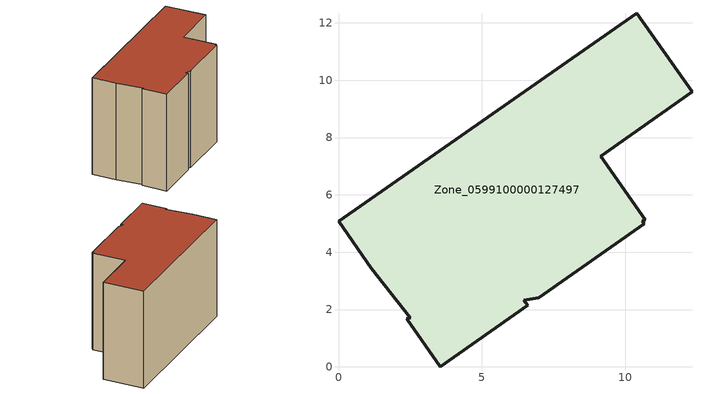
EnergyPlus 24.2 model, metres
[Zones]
Zone_0599100000127497
 floor ground (C_G): 2.51,1.71 1.14,3.45 0,5.08 10.4,12.34 12.33,9.6 9.14,7.35 10.69,5.14 10.59,5.09 10.66,5 6.98,2.41 6.46,2.33 6.6,2.14 3.55,0 2.37,1.69 z0
 wall outside (C_F): 10.4,12.34 0,5.08 1.14,3.45 2.51,1.71 2.37,1.69 3.55,0 6.6,2.14 6.46,2.33 6.98,2.41 10.66,5 10.59,5.09 10.69,5.14 9.14,7.35 12.33,9.6 10.4,12.34 z0:8.19
 roof outside (C_R): 1.14,3.45 2.51,1.71 2.37,1.69 3.55,0 6.6,2.14 6.46,2.33 6.98,2.41 10.66,5 10.59,5.09 10.69,5.14 9.14,7.35 12.33,9.6 10.4,12.34 0,5.08 z8.19
[BUILDING]
Pand.0599100000127497: North Axis=0; Terrain=City; Loads Convergence Tolerance Value=0.04; Temperature Convergence Tolerance Value=0.4; Solar Distribution=FullExterior; Maximum Number of Warmup Days=25; Minimum Number of Warmup Days=1
[Site:Location]
Rotterdam.The.Hague.AP_ZH_NLD Design_Conditions: Latitude=51.96; Longitude=4.45; Time Zone=1; Elevation=-4.5
[SITE:GROUNDTEMPERATURE:BUILDINGSURFACE]
18, 18, 18, 18, 18, 18, 18, 18, 18, 18, 18, 18
[MATERIAL] Thermal Absorptance=0.9; Solar Absorptance=0.7; Visible Absorptance=0.7
Name | Roughness | Thickness | Conductivity | Density | Specific Heat
G.TC.1975-1991 | MediumSmooth | 0.15 | 0.288461 | 540 | 1210
F.TC.1975-1991 | Rough | 0.3 | 0.230769 | 1920 | 840
R.TC.1975-1991 | MediumRough | 0.2 | 0.153846 | 1500 | 1000
[CONSTRUCTION]
C_G: G.TC.1975-1991
C_F: F.TC.1975-1991
C_R: R.TC.1975-1991
[ZONE]
Zone_0599100000127497: Type=1; Multiplier=1; Ceiling Height=Autocalculate; Volume=Autocalculate; Floor Area=autocalculate; Part of Total Floor Area=Yes
[ZONEINFILTRATION:DESIGNFLOWRATE]
Infil_Zone_0599100000127497: Zone or ZoneList or Space or SpaceList=Zone_0599100000127497; Schedule=AlwaysOn; Design Flow Rate Calculation Method=Flow/Area; Flow Rate per Floor Area=0.003; Constant Term Coefficient=1; Temperature Term Coefficient=0; Velocity Term Coefficient=0; Velocity Squared Term Coefficient=0
[HVACTEMPLATE:ZONE:IDEALLOADSAIRSYSTEM]
Zone_0599100000127497: Maximum Heating Supply Air Temperature=50; Minimum Cooling Supply Air Temperature=13; Maximum Heating Supply Air Humidity Ratio=0.0156; Minimum Cooling Supply Air Humidity Ratio=0.0077; Heating Limit=NoLimit; Cooling Limit=NoLimit; Dehumidification Control Type=ConstantSensibleHeatRatio; Cooling Sensible Heat Ratio=0.7; Dehumidification Setpoint=60; Humidification Control Type=None; Humidification Setpoint=30; Outdoor Air Method=None; Outdoor Air Flow Rate per Person=0.00944; Outdoor Air Flow Rate per Zone Floor Area=0; Outdoor Air Flow Rate per Zone=0; Demand Controlled Ventilation Type=None; Outdoor Air Economizer Type=NoEconomizer; Heat Recovery Type=None; Sensible Heat Recovery Effectiveness=0.7; Latent Heat Recovery Effectiveness=0.65
[ZONECONTROL:THERMOSTAT]
ThermostatControl_Zone_0599100000127497: Zone or ZoneList=Zone_0599100000127497; Control Type Schedule=DualSetpointControlType; Control 1=Thermostat_Zone_0599100000127497; Temperature Difference Between Cutout And Setpoint=0
[THERMOSTATSETPOINT:DUALSETPOINT]
Thermostat_Zone_0599100000127497: Heating Setpoint Temperature Schedule=HeatingSetpoint_Zone_0599100000127497; Cooling Setpoint Temperature Schedule=CoolingSetpoint_Zone_0599100000127497
[SCHEDULE:COMPACT]
HeatingSetpoint_Zone_0599100000127497: Through: 12/31, For: AllDays, Until: 24:00, 21
CoolingSetpoint_Zone_0599100000127497: Through: 12/31, For: AllDays, Until: 24:00, 24
DualSetpointControlType: Through: 12/31, For: AllDays, Until: 24:00, 4
AlwaysOn: Through: 12/31, For: AllDays, Until: 24:00, 1
